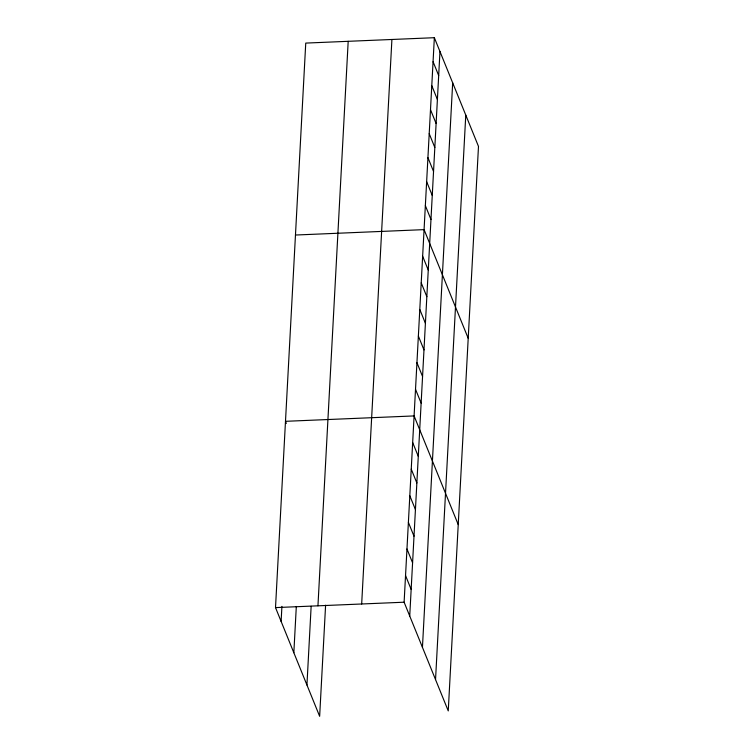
<?xml version="1.0" encoding="UTF-8"?>
<svg xmlns="http://www.w3.org/2000/svg" width="754" height="754" viewBox="0 0 754 754"><rect width="100%" height="100%" fill="white"/><g stroke="black" fill="none" stroke-linecap="round" stroke-linejoin="round"><path stroke-width="1.13" d="M325.596 605.217L319.649 716.3L275.512 607.601L305.747 43.091L434.351 37.7L478.488 146.399L448.253 710.909L404.116 602.21L434.351 37.7M281.119 621.419L281.921 606.376M293.834 652.728L296.313 606.452M306.935 684.99L311.148 606.31M317.952 605.82L348.188 41.319M361.675 603.992L391.91 39.481M409.733 616.027L439.968 51.517M422.447 647.337L452.683 82.827M435.539 679.599L465.774 115.089M295.464 235.031L424.078 229.631L468.215 338.329M275.512 607.601L404.116 602.21M433.069 61.696L438.677 75.513M431.788 85.683L437.395 99.5M430.496 109.679L436.114 123.496M429.214 133.665L434.822 147.482M427.933 157.661L433.541 171.478M426.641 181.648L432.259 195.465M425.36 205.644L430.968 219.461M422.645 256.247L428.263 270.064M421.222 282.854L426.839 296.68M419.799 309.47L425.407 323.287M418.376 336.086L423.984 349.903M416.953 362.693L422.56 376.51M415.52 389.309L421.137 403.126M458.234 524.614L414.097 415.925L285.483 421.316L286.35 423.437M412.674 442.532L418.281 456.349M411.25 469.148L416.858 482.965M409.818 495.755L415.435 509.572M408.395 522.371L414.003 536.188M406.971 548.987L412.579 562.804M405.548 575.594L411.156 589.411"/></g></svg>
